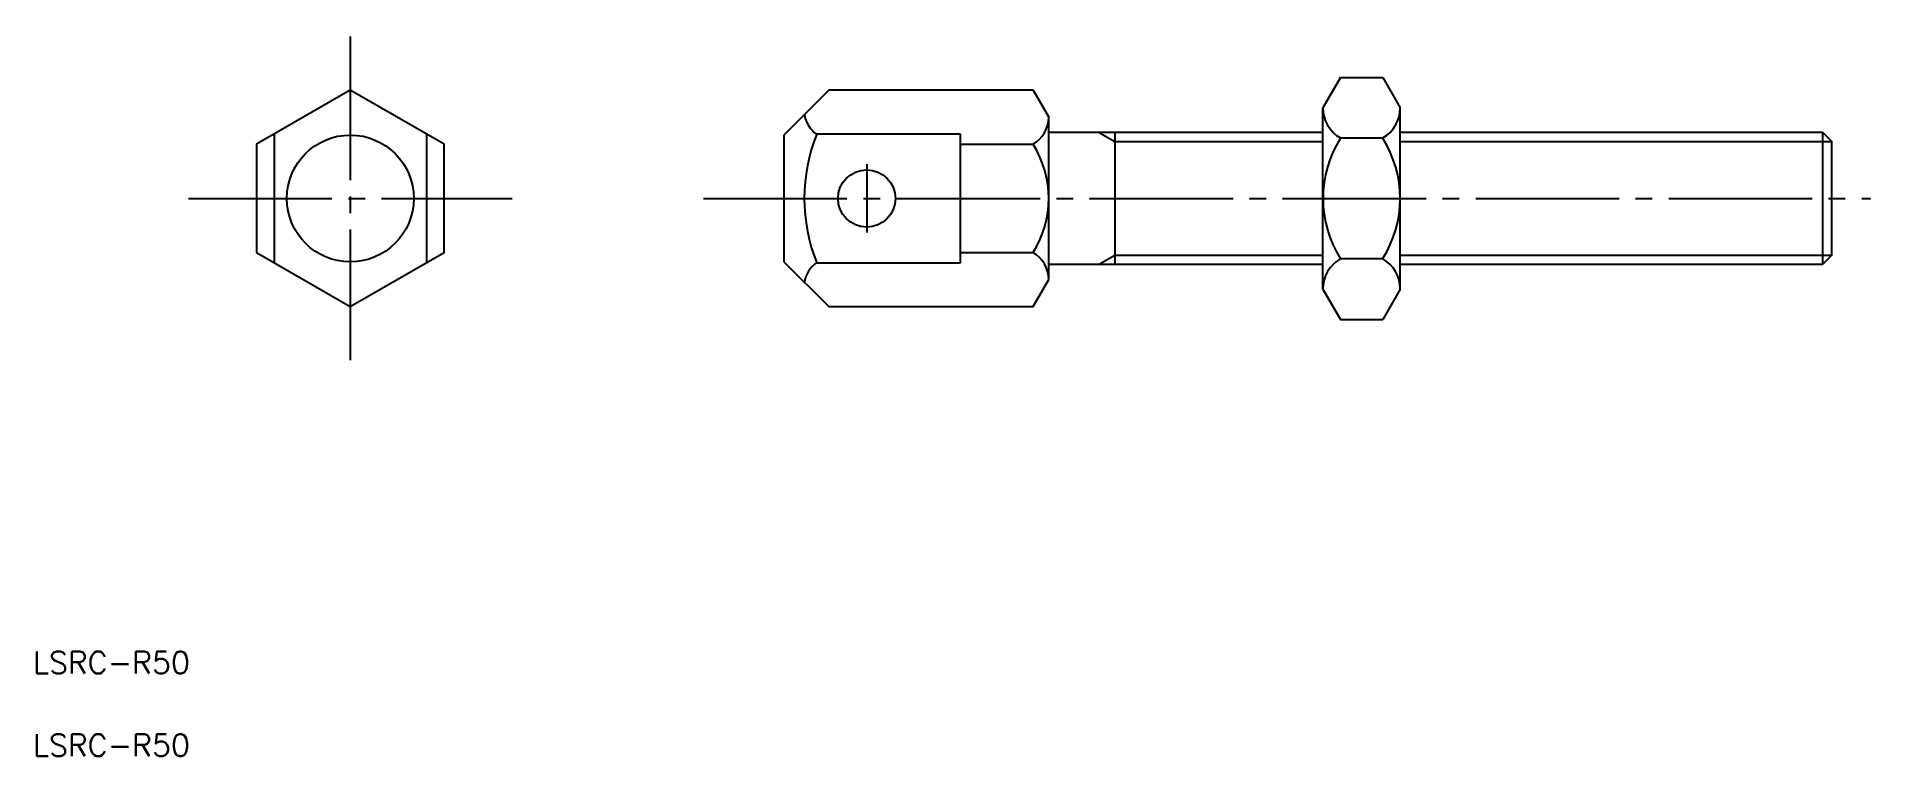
# Model space of a CAD drawing. Extents: x 71 to 237, y 159 to 224.
import ezdxf

# ---------------------------------------------------------------- set-up
doc = ezdxf.new("R2010")
doc.units = 0
doc.linetypes.add('CENTER', pattern=[17.5, 13, -1.5, 1.5, -1.5])
doc.layers.get('0').update_dxf_attribs({"linetype": 'CONTINUOUS'})
doc.layers.add('CENTER', color=1, linetype='CENTER')
doc.styles.get("Standard").update_dxf_attribs({"font": 'txt.shx', "bigfont": '@extfont2.shx'})

msp = doc.modelspace()

# ---------------------------------------------------------------- linework, layer by layer
at = {"color": 7, "linetype": 'CONTINUOUS'}
for p, q in [((188.82, 220.32), (187.23, 217.58)), ((188.82, 220.32), (192.65, 220.32)), ((192.65, 220.32), (194.23, 217.58)), ((142.43, 219.17), (138.37, 215.1)), ((160.95, 219.17), (142.43, 219.17)), ((160.95, 219.17), (162.37, 216.71)), ((162.37, 202), (162.37, 216.71)), ((187.23, 201.13), (187.23, 217.58)), ((194.23, 201.13), (194.23, 217.58)), ((92.15, 215.19), (92.15, 203.52)), ((105.95, 215.19), (105.95, 203.52)), ((138.37, 215.1), (138.37, 203.6)), ((154.37, 215.19), (141.34, 215.19)), ((154.37, 203.52), (154.37, 215.19)), ((162.37, 215.35), (187.23, 215.35)), ((168.37, 215.35), (168.37, 203.35)), ((188.82, 214.84), (192.65, 214.84)), ((194.23, 215.35), (232.52, 215.35)), ((232.52, 215.35), (232.52, 203.35)), ((232.52, 215.35), (233.37, 214.5)), ((233.37, 204.2), (233.37, 214.5)), ((154.37, 214.26), (160.95, 214.26)), ((156.01, 214.26), (156.01, 214.26)), ((157.66, 214.26), (157.66, 214.26)), ((138.37, 203.6), (142.43, 199.54)), ((141.34, 203.52), (154.37, 203.52)), ((154.37, 204.45), (160.95, 204.45)), ((187.23, 203.35), (162.37, 203.35)), ((192.65, 203.87), (188.82, 203.87)), ((232.52, 203.35), (194.23, 203.35)), ((233.37, 204.2), (232.52, 203.35)), ((160.95, 199.54), (162.37, 202)), ((142.43, 199.54), (160.95, 199.54)), ((187.23, 201.13), (188.82, 198.38)), ((194.23, 201.13), (192.65, 198.38)), ((188.82, 198.38), (192.65, 198.38))]:
    msp.add_line(p, q, dxfattribs=at)
at = {"color": 3, "linetype": 'CONTINUOUS'}
for p, q in [((166.89, 215.35), (168.37, 214.5)), ((168.37, 214.5), (187.23, 214.5)), ((194.23, 214.5), (233.37, 214.5)), ((166.89, 203.35), (168.37, 204.2)), ((168.37, 204.2), (187.23, 204.2)), ((194.23, 204.2), (233.37, 204.2))]:
    msp.add_line(p, q, dxfattribs=at)
at = {"color": 7, "linetype": 'CONTINUOUS'}
msp.add_lwpolyline([(90.55, 204.45), (99.05, 199.54), (107.55, 204.45), (107.55, 214.26), (99.05, 219.17), (90.55, 214.26)], close=True, dxfattribs=at)
for centre, radius in [((99.05, 209.35), 5.75), ((145.87, 209.35), 2.6)]:
    msp.add_circle(centre, radius, dxfattribs=at)
for centre, radius, start, end in [((142.83, 217.35), 2.64, 188.5301, 235.3879), ((159.54, 216.72), 2.83, 299.9243, 359.9243), ((190.4, 217.58), 3.17, 180.0437, 240.0437), ((191.07, 217.58), 3.17, 299.9563, 359.9563), ((155.9, 209.35), 15.69, 158.1765, 201.8235), ((197.52, 209.35), 10.28, 147.7689, 212.2311), ((183.95, 209.35), 10.28, 327.7689, 32.2311), ((153.17, 209.35), 9.2, 327.7493, 32.2507), ((142.83, 201.35), 2.64, 124.6121, 171.4699), ((159.54, 201.99), 2.83, 0.0757, 60.0757), ((190.4, 201.13), 3.17, 119.9563, 179.9563), ((191.07, 201.13), 3.17, 0.0437, 60.0437)]:
    msp.add_arc(centre, radius, start, end, dxfattribs=at)
at = {"layer": 'CENTER', "color": 1, "linetype": 'CENTER'}
for p, q in [((99.05, 224.02), (99.05, 194.69)), ((145.87, 212.45), (145.87, 206.25)), ((84.39, 209.35), (113.72, 209.35)), ((131.08, 209.35), (236.86, 209.35))]:
    msp.add_line(p, q, dxfattribs=at)

# ---------------------------------------------------------------- texts
at = {"color": 7, "linetype": 'CONTINUOUS'}
for p in [(70.28, 166.27), (70.28, 158.77)]:
    msp.add_text('LSRC-R50', height=2, dxfattribs=at).set_placement(p)

doc.saveas('drawing.dxf')
